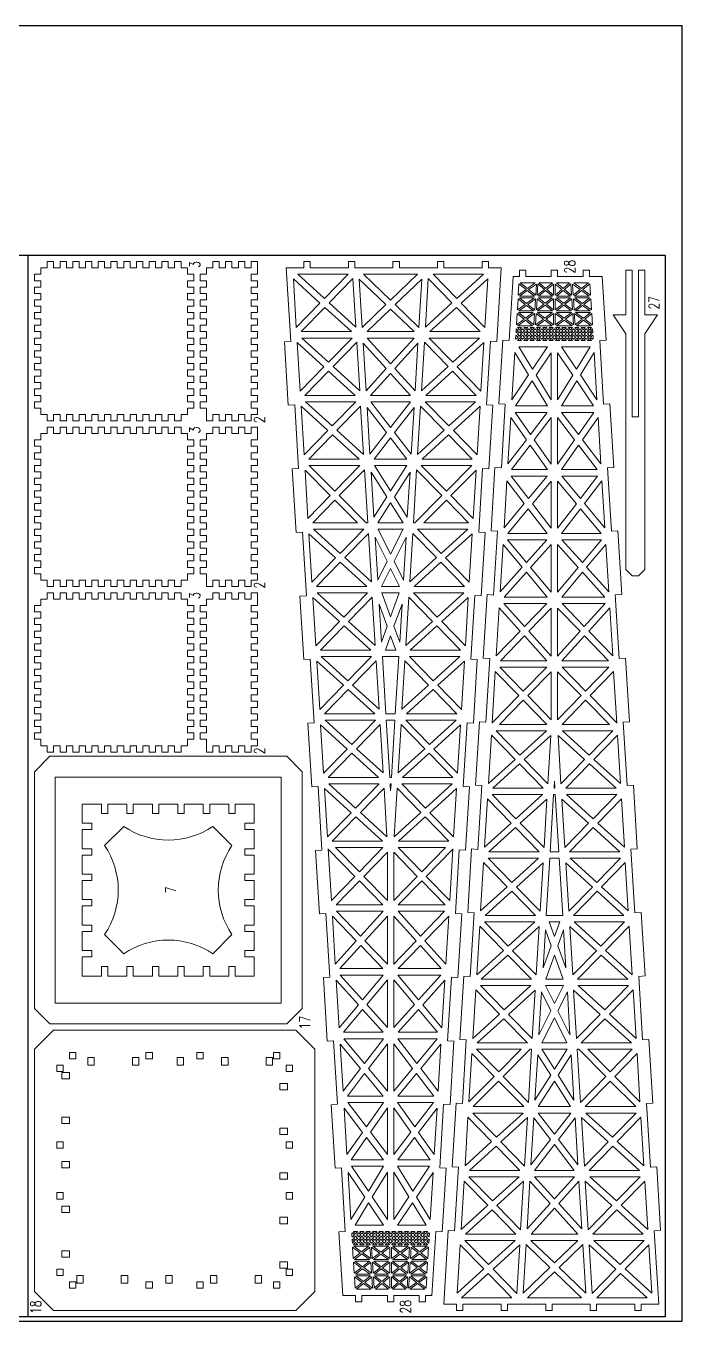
# Model space of a CAD drawing. Header units: millimetres. Extents: x 6136 to 7046, y 243 to 853.
# Drawn here: x 6737 to 7046, y 243 to 853 of the extents above; entities that cross this region are included whole.
import ezdxf
from ezdxf.enums import TextEntityAlignment as Align

# ---------------------------------------------------------------- set-up
doc = ezdxf.new("R2010")
doc.units = ezdxf.units.MM
doc.header["$LTSCALE"] = 0.5
doc.layers.get('0').update_dxf_attribs({"color": 255})
doc.layers.add('0 @ 1', color=255, linetype='Continuous')
doc.styles.add('Annotative', font='romans.shx', dxfattribs={"width": 0.75})

# ---------------------------------------------------------------- blocks, each defined once
blk = doc.blocks.new('A$C10654BEF')
at = {"color": 1, "linetype": 'Continuous', "lineweight": 15}
blk.add_lwpolyline([(76.5, 60), (81, 60), (81, 69), (76.5, 69), (76.5, 72), (81, 72), (81, 81), (72, 81), (72, 76.5), (69, 76.5), (69, 81), (60, 81), (60, 76.5), (57, 76.5), (57, 81), (48, 81), (48, 76.5), (45, 76.5), (45, 81), (36, 81), (36, 76.5), (33, 76.5), (33, 81), (24, 81), (24, 76.5), (21, 76.5), (21, 81), (12, 81), (12, 76.5), (9, 76.5), (9, 81), (0, 81), (0, 72), (4.5, 72), (4.5, 69), (0, 69), (0, 60), (4.5, 60), (4.5, 57), (0, 57), (0, 48), (4.5, 48), (4.5, 45), (0, 45), (0, 36), (4.5, 36), (4.5, 33), (0, 33), (0, 24), (4.5, 24), (4.5, 21), (0, 21), (0, 12), (4.5, 12), (4.5, 9), (0, 9), (0, 0), (9, 0), (9, 4.5), (12, 4.5), (12, 0), (21, 0), (21, 4.5), (24, 4.5), (24, 0), (33, 0), (33, 4.5), (36, 4.5), (36, 0), (45, 0), (45, 4.5), (48, 4.5), (48, 0), (57, 0), (57, 4.5), (60, 4.5), (60, 0), (69, 0), (69, 4.5), (72, 4.5), (72, 0), (81, 0), (81, 9), (76.5, 9), (76.5, 12), (81, 12), (81, 21), (76.5, 21), (76.5, 24), (81, 24), (81, 33), (76.5, 33), (76.5, 36), (81, 36), (81, 45), (76.5, 45), (76.5, 48), (81, 48), (81, 57), (76.5, 57)], close=True, dxfattribs=at)
blk.add_lwpolyline([(61.5, 10.5, 0.306263), (19.5, 10.5), (10.5, 19.5, 0.306263), (10.5, 61.5), (19.5, 70.5, 0.306263), (61.5, 70.5), (70.5, 61.5, 0.306263), (70.5, 19.5)], format="xyb", close=True, dxfattribs=at)
blk = doc.blocks.new('A$C217A693C')
at = {"color": 1, "linetype": 'Continuous', "lineweight": 15}
for points in [[(118.76, 126), (7.24, 126), (0, 118.76), (0, 7.24), (7.24, 0), (118.76, 0), (126, 7.24), (126, 118.76)], [(116.21, 9.79), (116.21, 116.21), (9.79, 116.21), (9.79, 9.79)]]:
    blk.add_lwpolyline(points, close=True, dxfattribs=at)
blk = doc.blocks.new('A$C47DD3CA2')
at = {"color": 1, "linetype": 'Continuous', "lineweight": 15}
for points in [[(9, 132), (0, 123), (0, 9), (9, 0), (123, 0), (132, 9), (132, 123), (123, 132)], [(19.5, 118.5), (16.5, 118.5), (16.5, 121.5), (19.5, 121.5)], [(25.12, 119.21), (25.12, 115.46), (28.12, 115.46), (28.12, 119.21)], [(46.12, 119.21), (46.12, 115.46), (49.12, 115.46), (49.12, 119.21)], [(55.5, 118.5), (55.5, 121.5), (52.5, 121.5), (52.5, 118.5)], [(67.12, 119.21), (67.12, 115.46), (70.12, 115.46), (70.12, 119.21)], [(79.5, 118.5), (76.5, 118.5), (76.5, 121.5), (79.5, 121.5)], [(88.12, 119.21), (88.12, 115.46), (91.12, 115.46), (91.12, 119.21)], [(109.12, 119.21), (109.12, 115.46), (112.12, 115.46), (112.12, 119.21)], [(115.5, 118.5), (112.5, 118.5), (112.5, 121.5), (115.5, 121.5)], [(13.5, 115.5), (13.5, 112.5), (10.5, 112.5), (10.5, 115.5)], [(12.79, 109.12), (16.54, 109.12), (16.54, 112.12), (12.79, 112.12)], [(118.5, 112.5), (118.5, 115.5), (121.5, 115.5), (121.5, 112.5)], [(119.21, 106.87), (115.46, 106.87), (115.46, 103.87), (119.21, 103.87)], [(12.79, 88.12), (16.54, 88.12), (16.54, 91.12), (12.79, 91.12)], [(119.21, 85.87), (115.46, 85.87), (115.46, 82.87), (119.21, 82.87)], [(13.5, 79.5), (13.5, 76.5), (10.5, 76.5), (10.5, 79.5)], [(118.5, 76.5), (121.5, 76.5), (121.5, 79.5), (118.5, 79.5)], [(12.79, 67.12), (16.54, 67.12), (16.54, 70.12), (12.79, 70.12)], [(119.21, 64.87), (115.46, 64.87), (115.46, 61.87), (119.21, 61.87)], [(13.5, 55.5), (10.5, 55.5), (10.5, 52.5), (13.5, 52.5)], [(118.5, 52.5), (118.5, 55.5), (121.5, 55.5), (121.5, 52.5)], [(12.79, 46.12), (16.54, 46.12), (16.54, 49.12), (12.79, 49.12)], [(119.21, 43.87), (115.46, 43.87), (115.46, 40.87), (119.21, 40.87)], [(12.79, 25.12), (16.54, 25.12), (16.54, 28.12), (12.79, 28.12)], [(13.5, 19.5), (13.5, 16.5), (10.5, 16.5), (10.5, 19.5)], [(119.21, 22.87), (115.46, 22.87), (115.46, 19.87), (119.21, 19.87)], [(118.5, 16.5), (118.5, 19.5), (121.5, 19.5), (121.5, 16.5)], [(16.5, 13.5), (19.5, 13.5), (19.5, 10.5), (16.5, 10.5)], [(22.87, 12.79), (22.87, 16.54), (19.87, 16.54), (19.87, 12.79)], [(43.87, 12.79), (43.87, 16.54), (40.87, 16.54), (40.87, 12.79)], [(52.5, 13.5), (55.5, 13.5), (55.5, 10.5), (52.5, 10.5)], [(64.87, 12.79), (64.87, 16.54), (61.87, 16.54), (61.87, 12.79)], [(76.5, 13.5), (76.5, 10.5), (79.5, 10.5), (79.5, 13.5)], [(85.87, 12.79), (85.87, 16.54), (82.87, 16.54), (82.87, 12.79)], [(106.87, 12.79), (106.87, 16.54), (103.87, 16.54), (103.87, 12.79)], [(112.5, 13.5), (115.5, 13.5), (115.5, 10.5), (112.5, 10.5)]]:
    blk.add_lwpolyline(points, close=True, dxfattribs=at)
blk = doc.blocks.new('A$C184D42A5')
at = {"color": 1, "linetype": 'Continuous', "lineweight": 15}
for points in [[(30.79, 456.79), (27.79, 456.97), (25.96, 427.03), (28.95, 426.85), (27.12, 396.85), (24.12, 397.03), (22.29, 367.14), (25.29, 366.96), (23.45, 336.96), (20.46, 337.14), (18.63, 307.25), (21.62, 307.07), (19.78, 277.07), (16.79, 277.25), (14.96, 247.37), (17.95, 247.18), (16.12, 217.18), (13.12, 217.37), (11.29, 187.48), (14.29, 187.29), (12.45, 157.29), (9.46, 157.48), (7.63, 127.59), (10.62, 127.41), (8.79, 97.41), (5.79, 97.59), (3.96, 67.7), (6.96, 67.52), (5.12, 37.52), (2.12, 37.7), (0, 3), (6, 3), (6, 0), (9, 0), (9, 3), (27, 3), (27, 0), (30, 0), (30, 3), (48, 3), (48, 0), (51, 0), (51, 3), (69, 3), (69, 0), (72, 0), (72, 3), (90, 3), (90, 0), (93, 0), (93, 3), (101.24, 3), (99.13, 37.57), (102.12, 37.76), (100.29, 67.7), (97.29, 67.52), (95.46, 97.46), (98.46, 97.65), (96.62, 127.59), (93.63, 127.41), (91.8, 157.35), (94.79, 157.53), (92.96, 187.48), (89.96, 187.29), (88.13, 217.24), (91.12, 217.42), (89.29, 247.37), (86.3, 247.18), (84.46, 277.13), (87.46, 277.31), (85.62, 307.25), (82.63, 307.07), (80.8, 337.01), (83.79, 337.2), (81.96, 367.14), (78.96, 366.96), (77.13, 396.9), (80.12, 397.08), (78.29, 427.03), (75.3, 426.85), (73.46, 456.79), (76.46, 456.97), (74.62, 486.92), (68.63, 486.92), (68.63, 489.92), (65.63, 489.92), (65.63, 486.92), (53.63, 486.92), (53.63, 489.92), (50.63, 489.92), (50.63, 486.92), (38.63, 486.92), (38.63, 489.92), (35.63, 489.92), (35.63, 486.92), (32.63, 486.92)], [(35.1, 478.18), (35.42, 483.46), (38.74, 480.82)], [(43, 483.92), (39.37, 481.28), (36.05, 483.92)], [(43.61, 483.43), (43.29, 478.15), (39.98, 480.79)], [(44.04, 478.2), (44.36, 483.45), (47.39, 480.89)], [(51.15, 483.92), (47.98, 481.37), (44.97, 483.92)], [(51.75, 483.44), (51.75, 478.19), (48.57, 480.88)], [(52.5, 478.19), (52.5, 483.44), (55.68, 480.88)], [(59.28, 483.92), (53.1, 483.92), (56.27, 481.37)], [(59.89, 483.45), (60.21, 478.2), (56.86, 480.89)], [(60.96, 478.15), (60.64, 483.43), (64.27, 480.79)], [(68.2, 483.92), (64.88, 481.28), (61.25, 483.92)], [(68.83, 483.46), (69.15, 478.18), (65.51, 480.82)], [(34.67, 471.21), (35, 476.49), (38.31, 473.85)], [(38.94, 474.31), (35.63, 476.95), (42.58, 476.95)], [(39.35, 480.34), (42.66, 477.7), (35.71, 477.7)], [(43.18, 476.46), (42.86, 471.19), (39.55, 473.82)], [(43.62, 471.22), (43.94, 476.49), (47.16, 473.92)], [(47.77, 474.39), (44.57, 476.95), (51.13, 476.95)], [(47.97, 480.4), (51.17, 477.7), (44.61, 477.7)], [(51.75, 476.48), (51.75, 471.21), (48.37, 473.9)], [(52.5, 471.21), (52.5, 476.48), (55.88, 473.9)], [(56.28, 480.4), (59.64, 477.7), (53.08, 477.7)], [(56.48, 474.39), (53.12, 476.95), (59.68, 476.95)], [(60.31, 476.49), (60.63, 471.22), (57.09, 473.92)], [(61.39, 471.19), (61.07, 476.46), (64.7, 473.82)], [(64.9, 480.34), (68.54, 477.7), (61.59, 477.7)], [(65.31, 474.31), (61.67, 476.95), (68.62, 476.95)], [(69.25, 476.49), (69.58, 471.21), (65.94, 473.85)], [(38.51, 467.34), (35.2, 469.98), (42.15, 469.98)], [(38.92, 473.37), (42.23, 470.73), (35.28, 470.73)], [(47.56, 467.41), (44.16, 469.98), (51.11, 469.98)], [(47.76, 473.44), (51.15, 470.73), (44.2, 470.73)], [(56.49, 473.44), (60.05, 470.73), (53.1, 470.73)], [(56.69, 467.41), (53.14, 469.98), (60.09, 469.98)], [(65.33, 473.37), (68.97, 470.73), (62.02, 470.73)], [(65.74, 467.34), (62.1, 469.98), (69.05, 469.98)], [(34.25, 464.24), (34.57, 469.52), (37.88, 466.88)], [(38.49, 466.4), (41.8, 463.76), (34.86, 463.76)], [(42.76, 469.49), (42.43, 464.22), (39.12, 466.85)], [(43.19, 464.24), (43.51, 469.53), (46.92, 466.95)], [(47.55, 466.47), (51.13, 463.76), (43.8, 463.76)], [(51.75, 469.52), (51.75, 464.23), (48.18, 466.93)], [(52.5, 464.23), (52.5, 469.52), (56.07, 466.93)], [(56.7, 466.47), (60.45, 463.76), (53.12, 463.76)], [(60.74, 469.53), (61.06, 464.24), (57.33, 466.95)], [(61.82, 464.22), (61.49, 469.49), (65.13, 466.85)], [(65.76, 466.4), (69.39, 463.76), (62.45, 463.76)], [(69.68, 469.52), (70, 464.24), (66.37, 466.88)], [(33.85, 457.71), (33.94, 459.18), (34.12, 459.37), (35.09, 458.4), (34.12, 457.43)], [(34.02, 460.53), (34.13, 462.36), (35.09, 461.4), (34.12, 460.43)], [(34.66, 462.9), (34.76, 463.01), (36.49, 463.01), (36.59, 462.9), (35.62, 461.93)], [(34.66, 459.9), (35.62, 460.87), (36.59, 459.9), (35.62, 458.93)], [(34.76, 456.79), (34.66, 456.9), (35.62, 457.87), (36.59, 456.9), (36.49, 456.79)], [(36.16, 461.4), (37.12, 462.37), (38.09, 461.4), (37.12, 460.43)], [(36.16, 458.4), (37.12, 459.37), (38.09, 458.4), (37.12, 457.43)], [(37.66, 462.9), (37.76, 463.01), (39.49, 463.01), (39.59, 462.9), (38.62, 461.93)], [(37.66, 459.9), (38.62, 460.87), (39.59, 459.9), (38.62, 458.93)], [(37.76, 456.79), (37.66, 456.9), (38.62, 457.87), (39.59, 456.9), (39.49, 456.79)], [(39.16, 461.4), (40.12, 462.37), (41.09, 461.4), (40.12, 460.43)], [(39.16, 458.4), (40.12, 459.37), (41.09, 458.4), (40.12, 457.43)], [(40.66, 462.9), (40.76, 463.01), (42.49, 463.01), (42.59, 462.9), (41.62, 461.93)], [(40.66, 459.9), (41.62, 460.87), (42.59, 459.9), (41.62, 458.93)], [(40.76, 456.79), (40.66, 456.9), (41.62, 457.87), (42.59, 456.9), (42.49, 456.79)], [(42.16, 461.4), (43.12, 462.37), (44.09, 461.4), (43.12, 460.43)], [(42.16, 458.4), (43.12, 459.37), (44.09, 458.4), (43.12, 457.43)], [(43.66, 462.9), (43.76, 463.01), (45.49, 463.01), (45.59, 462.9), (44.62, 461.93)], [(43.66, 459.9), (44.62, 460.87), (45.59, 459.9), (44.62, 458.93)], [(43.76, 456.79), (43.66, 456.9), (44.62, 457.87), (45.59, 456.9), (45.49, 456.79)], [(45.16, 461.4), (46.12, 462.37), (47.09, 461.4), (46.12, 460.43)], [(45.16, 458.4), (46.12, 459.37), (47.09, 458.4), (46.12, 457.43)], [(46.66, 462.9), (46.76, 463.01), (48.49, 463.01), (48.59, 462.9), (47.62, 461.93)], [(46.66, 459.9), (47.62, 460.87), (48.59, 459.9), (47.62, 458.93)], [(46.76, 456.79), (46.66, 456.9), (47.62, 457.87), (48.59, 456.9), (48.49, 456.79)], [(48.16, 461.4), (49.12, 462.37), (50.09, 461.4), (49.12, 460.43)], [(48.16, 458.4), (49.12, 459.37), (50.09, 458.4), (49.12, 457.43)], [(51.59, 462.9), (50.62, 461.93), (49.66, 462.9), (49.76, 463.01), (51.49, 463.01)], [(49.66, 459.9), (50.62, 460.87), (51.59, 459.9), (50.62, 458.93)], [(49.76, 456.79), (49.66, 456.9), (50.62, 457.87), (51.59, 456.9), (51.49, 456.79)], [(53.09, 461.4), (52.12, 460.43), (51.16, 461.4), (52.12, 462.37)], [(51.16, 458.4), (52.12, 459.37), (53.09, 458.4), (52.12, 457.43)], [(54.59, 462.9), (53.62, 461.93), (52.66, 462.9), (52.76, 463.01), (54.49, 463.01)], [(53.62, 460.87), (54.59, 459.9), (53.62, 458.93), (52.66, 459.9)], [(52.76, 456.79), (52.66, 456.9), (53.62, 457.87), (54.59, 456.9), (54.49, 456.79)], [(55.12, 462.37), (56.09, 461.4), (55.12, 460.43), (54.16, 461.4)], [(55.12, 459.37), (56.09, 458.4), (55.12, 457.43), (54.16, 458.4)], [(57.59, 462.9), (56.62, 461.93), (55.66, 462.9), (55.76, 463.01), (57.49, 463.01)], [(56.62, 460.87), (57.59, 459.9), (56.62, 458.93), (55.66, 459.9)], [(57.59, 456.9), (57.49, 456.79), (55.76, 456.79), (55.66, 456.9), (56.62, 457.87)], [(58.12, 462.37), (59.09, 461.4), (58.12, 460.43), (57.16, 461.4)], [(58.12, 459.37), (59.09, 458.4), (58.12, 457.43), (57.16, 458.4)], [(60.59, 462.9), (59.62, 461.93), (58.66, 462.9), (58.76, 463.01), (60.49, 463.01)], [(59.62, 460.87), (60.59, 459.9), (59.62, 458.93), (58.66, 459.9)], [(60.59, 456.9), (60.49, 456.79), (58.76, 456.79), (58.66, 456.9), (59.62, 457.87)], [(61.12, 462.37), (62.09, 461.4), (61.12, 460.43), (60.16, 461.4)], [(61.12, 459.37), (62.09, 458.4), (61.12, 457.43), (60.16, 458.4)], [(63.59, 462.9), (62.62, 461.93), (61.66, 462.9), (61.76, 463.01), (63.49, 463.01)], [(62.62, 460.87), (63.59, 459.9), (62.62, 458.93), (61.66, 459.9)], [(63.59, 456.9), (63.49, 456.79), (61.76, 456.79), (61.66, 456.9), (62.62, 457.87)], [(64.12, 462.37), (65.09, 461.4), (64.12, 460.43), (63.16, 461.4)], [(64.12, 459.37), (65.09, 458.4), (64.12, 457.43), (63.16, 458.4)], [(66.59, 462.9), (65.62, 461.93), (64.66, 462.9), (64.76, 463.01), (66.49, 463.01)], [(65.62, 460.87), (66.59, 459.9), (65.62, 458.93), (64.66, 459.9)], [(66.59, 456.9), (66.49, 456.79), (64.76, 456.79), (64.66, 456.9), (65.62, 457.87)], [(67.12, 462.37), (68.09, 461.4), (67.12, 460.43), (66.16, 461.4)], [(67.12, 459.37), (68.09, 458.4), (67.12, 457.43), (66.16, 458.4)], [(69.59, 462.9), (68.62, 461.93), (67.66, 462.9), (67.76, 463.01), (69.49, 463.01)], [(68.62, 460.87), (69.59, 459.9), (68.62, 458.93), (67.66, 459.9)], [(69.59, 456.9), (69.49, 456.79), (67.76, 456.79), (67.66, 456.9), (68.62, 457.87)], [(69.16, 461.4), (70.12, 462.36), (70.23, 460.53), (70.12, 460.43)], [(70.31, 459.18), (70.4, 457.71), (70.12, 457.43), (69.16, 458.4), (70.12, 459.37)], [(48.82, 453.79), (35.37, 453.79), (41.77, 443.33)], [(55.43, 453.79), (62.48, 443.33), (68.88, 453.79)], [(33.45, 451.18), (39.93, 440.59), (32.09, 428.95)], [(50.62, 428.87), (43.49, 440.52), (50.62, 451.1)], [(60.76, 440.52), (53.62, 451.1), (53.62, 428.87)], [(64.32, 440.59), (72.16, 428.95), (70.8, 451.18)], [(48.87, 426), (33.72, 426), (41.65, 437.78)], [(70.53, 426), (62.6, 437.78), (55.38, 426)], [(40.83, 412.61), (33.55, 423), (48.74, 423)], [(63.42, 412.61), (70.7, 423), (55.51, 423)], [(30.24, 398.69), (31.58, 420.59), (38.92, 410.1)], [(50.62, 398.62), (50.62, 420.52), (42.64, 410.03)], [(53.62, 398.62), (61.61, 410.03), (53.62, 420.52)], [(72.67, 420.59), (65.33, 410.1), (74.01, 398.69)], [(31.96, 396), (40.73, 407.52), (48.79, 396)], [(63.52, 407.52), (55.46, 396), (72.29, 396)], [(29.75, 390.72), (37.94, 380.05), (28.39, 368.54)], [(39.9, 382.42), (31.78, 393), (48.68, 393)], [(50.62, 368.46), (41.78, 379.98), (50.62, 390.65)], [(62.47, 379.98), (53.62, 390.65), (53.62, 368.46)], [(55.57, 393), (64.35, 382.42), (72.47, 393)], [(66.31, 380.05), (75.86, 368.54), (74.5, 390.72)], [(48.73, 366), (30.18, 366), (39.81, 377.61)], [(74.07, 366), (64.44, 377.61), (55.52, 366)], [(26.54, 338.41), (27.92, 360.82), (36.95, 350.01)], [(38.98, 352.27), (30.01, 363), (48.61, 363)], [(50.62, 360.75), (50.62, 338.34), (40.92, 349.94)], [(53.62, 338.34), (63.33, 349.94), (53.62, 360.75)], [(65.27, 352.27), (74.24, 363), (55.64, 363)], [(76.33, 360.82), (67.3, 350.01), (77.71, 338.41)], [(28.41, 336), (38.9, 347.69), (48.67, 336)], [(65.35, 347.69), (55.58, 336), (75.84, 336)], [(26.09, 330.91), (35.97, 319.98), (24.7, 308.31)], [(38.06, 322.14), (28.24, 333), (48.54, 333)], [(50.62, 308.24), (40.07, 319.91), (50.62, 330.84)], [(64.18, 319.91), (53.62, 330.84), (53.62, 308.24)], [(66.19, 322.14), (55.71, 333), (76.01, 333)], [(68.28, 319.98), (79.55, 308.31), (78.16, 330.91)], [(48.6, 306), (26.65, 306), (37.98, 317.75)], [(77.6, 306), (66.27, 317.75), (55.65, 306)], [(22.76, 276.64), (24.25, 300.98), (35.34, 289.57), (22.9, 276.89)], [(37.44, 291.71), (26.47, 303), (48.52, 303)], [(50.62, 278.15), (50.62, 300.86), (39.53, 289.56)], [(53.62, 278.15), (64.72, 289.56), (53.62, 300.86)], [(66.81, 291.71), (77.78, 303), (55.73, 303)], [(80, 300.98), (68.91, 289.57), (81.35, 276.89), (81.49, 276.64)], [(26.22, 276), (37.43, 287.42), (48.53, 276)], [(66.82, 287.42), (55.72, 276), (78.03, 276)], [(22.42, 270.98), (33.57, 259.56), (21.02, 248.15)], [(35.79, 261.58), (24.64, 273), (48.34, 273)], [(49.04, 248.02), (37.89, 259.44), (50.44, 270.85)], [(66.36, 259.44), (53.81, 270.85), (55.21, 248.02)], [(68.46, 261.58), (55.91, 273), (79.61, 273)], [(70.68, 259.56), (83.23, 248.15), (81.83, 270.98)], [(46.82, 246), (23.12, 246), (35.67, 257.42)], [(81.13, 246), (68.58, 257.42), (57.43, 246)], [(52.33, 246), (52.12, 249.29), (51.92, 246)], [(19.18, 218.15), (20.58, 240.98), (31.73, 229.56)], [(33.95, 231.58), (22.8, 243), (46.51, 243)], [(48.6, 240.85), (47.21, 218.02), (36.05, 229.44)], [(51.74, 243), (52.51, 243), (54.16, 216), (50.09, 216)], [(57.04, 218.02), (68.2, 229.44), (55.65, 240.85)], [(70.3, 231.58), (81.45, 243), (57.74, 243)], [(83.67, 240.98), (72.52, 229.56), (85.07, 218.15)], [(21.28, 216), (33.83, 227.42), (44.98, 216)], [(70.42, 227.42), (59.27, 216), (82.97, 216)], [(18.74, 210.98), (29.9, 199.56), (17.35, 188.15)], [(32.12, 201.58), (20.96, 213), (44.67, 213)], [(45.37, 188.02), (34.22, 199.44), (46.77, 210.85)], [(49.9, 213), (54.35, 213), (56, 186), (48.25, 186)], [(70.03, 199.44), (57.48, 210.85), (58.88, 188.02)], [(72.13, 201.58), (59.58, 213), (83.29, 213)], [(74.35, 199.56), (86.9, 188.15), (85.51, 210.98)], [(43.15, 186), (19.44, 186), (31.99, 197.42)], [(84.81, 186), (72.26, 197.42), (61.1, 186)], [(15.51, 158.15), (16.91, 180.98), (28.06, 169.56)], [(30.28, 171.58), (19.13, 183), (42.83, 183)], [(44.93, 180.85), (43.53, 158.02), (32.38, 169.44)], [(50.53, 171.78), (46.74, 161.31), (47.84, 179.23)], [(52.12, 176.19), (49.66, 183), (54.59, 183)], [(56.41, 179.23), (53.72, 171.78), (57.51, 161.31)], [(60.72, 158.02), (71.87, 169.44), (59.32, 180.85)], [(73.97, 171.58), (85.12, 183), (61.42, 183)], [(87.34, 180.98), (76.19, 169.56), (88.74, 158.15)], [(17.61, 156), (30.16, 167.42), (41.31, 156)], [(52.12, 167.38), (48.01, 156), (56.24, 156)], [(74.09, 167.42), (62.94, 156), (86.64, 156)], [(28.44, 141.58), (17.29, 153), (41, 153)], [(52.12, 144.53), (47.91, 153), (56.34, 153)], [(75.81, 141.58), (63.25, 153), (86.96, 153)], [(15.07, 150.98), (26.22, 139.56), (13.67, 128.15)], [(41.7, 128.02), (30.54, 139.44), (43.09, 150.85)], [(44.81, 129.84), (46.05, 150), (50.45, 141.16)], [(53.8, 141.16), (59.44, 129.84), (58.2, 150)], [(73.71, 139.44), (61.16, 150.85), (62.55, 128.02)], [(78.03, 139.56), (90.58, 128.15), (89.18, 150.98)], [(39.46, 126), (15.77, 126), (28.32, 137.42), (39.47, 126.01)], [(46.25, 126), (52.12, 137.79), (58, 126)], [(88.48, 126), (75.93, 137.42), (64.78, 126.01), (64.79, 126)], [(25.86, 112.35), (15.45, 123), (36.47, 123)], [(27.96, 110.2), (40.7, 123), (41.39, 123), (39.86, 98.02)], [(52.12, 113.61), (46.17, 123), (58.08, 123)], [(76.29, 110.2), (64.39, 98.02), (62.86, 123), (63.55, 123)], [(78.39, 112.35), (88.8, 123), (67.78, 123)], [(11.84, 98.27), (13.23, 120.98), (23.75, 110.22)], [(50.35, 110.8), (42.93, 99.1), (44.24, 120.45)], [(60.01, 120.45), (53.9, 110.8), (61.32, 99.1)], [(91.02, 120.98), (80.5, 110.22), (92.41, 98.27)], [(13.82, 96), (25.84, 108.07), (37.64, 96)], [(52.12, 108), (44.52, 96), (59.73, 96)], [(78.41, 108.07), (66.61, 96), (90.43, 96)], [(24.77, 81.58), (13.62, 93), (37.32, 93)], [(52.12, 83.03), (44.45, 93), (59.8, 93)], [(79.48, 81.58), (66.93, 93), (90.63, 93)], [(11.4, 90.98), (22.55, 79.56), (10, 68.15)], [(38.02, 68.02), (26.87, 79.44), (39.42, 90.85)], [(41.07, 68.67), (42.42, 90.72), (50.23, 80.57)], [(54.02, 80.57), (63.18, 68.67), (61.83, 90.72)], [(77.38, 79.44), (64.83, 90.85), (66.23, 68.02)], [(81.7, 79.56), (94.25, 68.15), (92.85, 90.98)], [(35.8, 66), (12.1, 66), (24.65, 77.42)], [(42.8, 66), (52.12, 78.11), (61.45, 66)], [(92.15, 66), (79.6, 77.42), (68.45, 66)], [(22.93, 51.58), (11.78, 63), (35.49, 63)], [(52.12, 52.65), (42.74, 63), (61.51, 63)], [(81.32, 51.58), (92.47, 63), (68.76, 63)], [(8.16, 38.15), (9.56, 60.98), (20.71, 49.56)], [(37.58, 60.85), (36.19, 38.02), (25.03, 49.44)], [(50.1, 50.41), (39.21, 38.4), (40.59, 60.91)], [(63.66, 60.91), (54.15, 50.41), (65.04, 38.4)], [(68.06, 38.02), (79.22, 49.44), (66.67, 60.85)], [(94.69, 60.98), (83.54, 49.56), (96.09, 38.15)], [(10.26, 36), (22.81, 47.42), (33.97, 36)], [(52.12, 48.18), (41.09, 36), (63.16, 36)], [(81.44, 47.42), (70.28, 36), (93.99, 36)], [(7.72, 30.98), (6.33, 8.15), (18.88, 19.56)], [(21.1, 21.58), (9.94, 33), (33.65, 33)], [(34.35, 8.02), (23.2, 19.44), (35.75, 30.85)], [(37.37, 8.21), (38.76, 31.04), (49.96, 20.29)], [(52.12, 22.37), (41.05, 33), (63.2, 33)], [(54.29, 20.29), (66.88, 8.21), (65.49, 31.04)], [(81.05, 19.44), (68.5, 30.85), (69.9, 8.02)], [(70.6, 33), (83.15, 21.58), (94.31, 33)], [(85.37, 19.56), (97.92, 8.15), (96.53, 30.98)], [(32.13, 6), (8.42, 6), (20.98, 17.42)], [(39.4, 6), (52.12, 18.21), (64.85, 6)], [(95.83, 6), (83.27, 17.42), (72.12, 6)]]:
    blk.add_lwpolyline(points, close=True, dxfattribs=at)

msp = doc.modelspace()

# ---------------------------------------------------------------- linework, layer by layer
at = {"color": 6}
msp.add_line((6737.82, 245.48), (6737.82, 745.48), dxfattribs=at)
at = {"color": 2}
msp.add_lwpolyline([(6135.82, 243.48), (7045.82, 243.48), (7045.82, 853.48), (6135.82, 853.48)], close=True, dxfattribs=at)
at = {"color": 6}
msp.add_lwpolyline([(6137.82, 745.48), (7037.82, 745.48), (7037.82, 245.48), (6137.82, 245.48)], close=True, dxfattribs=at)
at = {"color": 1, "linetype": 'Continuous', "lineweight": 15}
for points in [[(6767.82, 670.48), (6770.82, 670.48), (6770.82, 667.48), (6773.82, 667.48), (6773.82, 670.48), (6776.82, 670.48), (6776.82, 667.48), (6779.82, 667.48), (6779.82, 670.48), (6782.82, 670.48), (6782.82, 667.48), (6785.82, 667.48), (6785.82, 670.48), (6788.82, 670.48), (6788.82, 667.48), (6791.82, 667.48), (6791.82, 670.48), (6794.82, 670.48), (6794.82, 667.48), (6797.82, 667.48), (6797.82, 670.48), (6800.82, 670.48), (6800.82, 667.48), (6803.82, 667.48), (6803.82, 670.48), (6806.82, 670.48), (6806.82, 667.48), (6809.82, 667.48), (6809.82, 670.48), (6812.82, 670.48), (6812.82, 673.48), (6815.82, 673.48), (6815.82, 676.48), (6812.82, 676.48), (6812.82, 679.48), (6815.82, 679.48), (6815.82, 682.48), (6812.82, 682.48), (6812.82, 685.48), (6815.82, 685.48), (6815.82, 688.48), (6812.82, 688.48), (6812.82, 691.48), (6815.82, 691.48), (6815.82, 694.48), (6812.82, 694.48), (6812.82, 697.48), (6815.82, 697.48), (6815.82, 700.48), (6812.82, 700.48), (6812.82, 703.48), (6815.82, 703.48), (6815.82, 706.48), (6812.82, 706.48), (6812.82, 709.48), (6815.82, 709.48), (6815.82, 712.48), (6812.82, 712.48), (6812.82, 715.48), (6815.82, 715.48), (6815.82, 718.48), (6812.82, 718.48), (6812.82, 721.48), (6815.82, 721.48), (6815.82, 724.48), (6812.82, 724.48), (6812.82, 727.48), (6815.82, 727.48), (6815.82, 730.48), (6812.82, 730.48), (6812.82, 733.48), (6815.82, 733.48), (6815.82, 736.48), (6812.82, 736.48), (6812.82, 739.48), (6809.82, 739.48), (6809.82, 742.48), (6806.82, 742.48), (6806.82, 739.48), (6803.82, 739.48), (6803.82, 742.48), (6800.82, 742.48), (6800.82, 739.48), (6797.82, 739.48), (6797.82, 742.48), (6794.82, 742.48), (6794.82, 739.48), (6791.82, 739.48), (6791.82, 742.48), (6788.82, 742.48), (6788.82, 739.48), (6785.82, 739.48), (6785.82, 742.48), (6782.82, 742.48), (6782.82, 739.48), (6779.82, 739.48), (6779.82, 742.48), (6776.82, 742.48), (6776.82, 739.48), (6773.82, 739.48), (6773.82, 742.48), (6770.82, 742.48), (6770.82, 739.48), (6767.82, 739.48), (6767.82, 742.48), (6764.82, 742.48), (6764.82, 739.48), (6761.82, 739.48), (6761.82, 742.48), (6758.82, 742.48), (6758.82, 739.48), (6755.82, 739.48), (6755.82, 742.48), (6752.82, 742.48), (6752.82, 739.48), (6749.82, 739.48), (6749.82, 742.48), (6746.82, 742.48), (6746.82, 739.48), (6743.82, 739.48), (6743.82, 736.48), (6740.82, 736.48), (6740.82, 733.48), (6743.82, 733.48), (6743.82, 730.48), (6740.82, 730.48), (6740.82, 727.48), (6743.82, 727.48), (6743.82, 724.48), (6740.82, 724.48), (6740.82, 721.48), (6743.82, 721.48), (6743.82, 718.48), (6740.82, 718.48), (6740.82, 715.48), (6743.82, 715.48), (6743.82, 712.48), (6740.82, 712.48), (6740.82, 709.48), (6743.82, 709.48), (6743.82, 706.48), (6740.82, 706.48), (6740.82, 703.48), (6743.82, 703.48), (6743.82, 700.48), (6740.82, 700.48), (6740.82, 697.48), (6743.82, 697.48), (6743.82, 694.48), (6740.82, 694.48), (6740.82, 691.48), (6743.82, 691.48), (6743.82, 688.48), (6740.82, 688.48), (6740.82, 685.48), (6743.82, 685.48), (6743.82, 682.48), (6740.82, 682.48), (6740.82, 679.48), (6743.82, 679.48), (6743.82, 676.48), (6740.82, 676.48), (6740.82, 673.48), (6743.82, 673.48), (6743.82, 670.48), (6746.82, 670.48), (6746.82, 667.48), (6749.82, 667.48), (6749.82, 670.48), (6752.82, 670.48), (6752.82, 667.48), (6755.82, 667.48), (6755.82, 670.48), (6758.82, 670.48), (6758.82, 667.48), (6761.82, 667.48), (6761.82, 670.48), (6764.82, 670.48), (6764.82, 667.48), (6767.82, 667.48)], [(6842.82, 733.48), (6842.82, 736.48), (6845.82, 736.48), (6845.82, 742.48), (6842.82, 742.48), (6842.82, 739.48), (6839.82, 739.48), (6839.82, 742.48), (6836.82, 742.48), (6836.82, 739.48), (6833.82, 739.48), (6833.82, 742.48), (6830.82, 742.48), (6830.82, 739.48), (6827.82, 739.48), (6827.82, 742.48), (6824.82, 742.48), (6824.82, 739.48), (6821.82, 739.48), (6821.82, 736.48), (6818.82, 736.48), (6818.82, 733.48), (6821.82, 733.48), (6821.82, 730.48), (6818.82, 730.48), (6818.82, 727.48), (6821.82, 727.48), (6821.82, 724.48), (6818.82, 724.48), (6818.82, 721.48), (6821.82, 721.48), (6821.82, 718.48), (6818.82, 718.48), (6818.82, 715.48), (6821.82, 715.48), (6821.82, 712.48), (6818.82, 712.48), (6818.82, 709.48), (6821.82, 709.48), (6821.82, 706.48), (6818.82, 706.48), (6818.82, 703.48), (6821.82, 703.48), (6821.82, 700.48), (6818.82, 700.48), (6818.82, 697.48), (6821.82, 697.48), (6821.82, 694.48), (6818.82, 694.48), (6818.82, 691.48), (6821.82, 691.48), (6821.82, 688.48), (6818.82, 688.48), (6818.82, 685.48), (6821.82, 685.48), (6821.82, 682.48), (6818.82, 682.48), (6818.82, 679.48), (6821.82, 679.48), (6821.82, 676.48), (6818.82, 676.48), (6818.82, 673.48), (6821.82, 673.48), (6821.82, 667.48), (6824.82, 667.48), (6824.82, 670.48), (6827.82, 670.48), (6827.82, 667.48), (6830.82, 667.48), (6830.82, 670.48), (6833.82, 670.48), (6833.82, 667.48), (6836.82, 667.48), (6836.82, 670.48), (6839.82, 670.48), (6839.82, 667.48), (6842.82, 667.48), (6842.82, 670.48), (6845.82, 670.48), (6845.82, 673.48), (6842.82, 673.48), (6842.82, 676.48), (6845.82, 676.48), (6845.82, 679.48), (6842.82, 679.48), (6842.82, 682.48), (6845.82, 682.48), (6845.82, 685.48), (6842.82, 685.48), (6842.82, 688.48), (6845.82, 688.48), (6845.82, 691.48), (6842.82, 691.48), (6842.82, 694.48), (6845.82, 694.48), (6845.82, 697.48), (6842.82, 697.48), (6842.82, 700.48), (6845.82, 700.48), (6845.82, 703.48), (6842.82, 703.48), (6842.82, 706.48), (6845.82, 706.48), (6845.82, 709.48), (6842.82, 709.48), (6842.82, 712.48), (6845.82, 712.48), (6845.82, 715.48), (6842.82, 715.48), (6842.82, 718.48), (6845.82, 718.48), (6845.82, 721.48), (6842.82, 721.48), (6842.82, 724.48), (6845.82, 724.48), (6845.82, 727.48), (6842.82, 727.48), (6842.82, 730.48), (6845.82, 730.48), (6845.82, 733.48)], [(7028.3, 717.42), (7034.3, 717.42), (7028.3, 708.42), (7028.3, 597.42), (7025.3, 594.42), (7022.3, 594.42), (7019.3, 597.42), (7019.3, 708.42), (7013.3, 717.42), (7019.3, 717.42), (7019.3, 738.42), (7022.3, 738.42), (7022.3, 669.42), (7025.3, 669.42), (7025.3, 738.42), (7028.3, 738.42)], [(6767.82, 592.48), (6770.82, 592.48), (6770.82, 589.48), (6773.82, 589.48), (6773.82, 592.48), (6776.82, 592.48), (6776.82, 589.48), (6779.82, 589.48), (6779.82, 592.48), (6782.82, 592.48), (6782.82, 589.48), (6785.82, 589.48), (6785.82, 592.48), (6788.82, 592.48), (6788.82, 589.48), (6791.82, 589.48), (6791.82, 592.48), (6794.82, 592.48), (6794.82, 589.48), (6797.82, 589.48), (6797.82, 592.48), (6800.82, 592.48), (6800.82, 589.48), (6803.82, 589.48), (6803.82, 592.48), (6806.82, 592.48), (6806.82, 589.48), (6809.82, 589.48), (6809.82, 592.48), (6812.82, 592.48), (6812.82, 595.48), (6815.82, 595.48), (6815.82, 598.48), (6812.82, 598.48), (6812.82, 601.48), (6815.82, 601.48), (6815.82, 604.48), (6812.82, 604.48), (6812.82, 607.48), (6815.82, 607.48), (6815.82, 610.48), (6812.82, 610.48), (6812.82, 613.48), (6815.82, 613.48), (6815.82, 616.48), (6812.82, 616.48), (6812.82, 619.48), (6815.82, 619.48), (6815.82, 622.48), (6812.82, 622.48), (6812.82, 625.48), (6815.82, 625.48), (6815.82, 628.48), (6812.82, 628.48), (6812.82, 631.48), (6815.82, 631.48), (6815.82, 634.48), (6812.82, 634.48), (6812.82, 637.48), (6815.82, 637.48), (6815.82, 640.48), (6812.82, 640.48), (6812.82, 643.48), (6815.82, 643.48), (6815.82, 646.48), (6812.82, 646.48), (6812.82, 649.48), (6815.82, 649.48), (6815.82, 652.48), (6812.82, 652.48), (6812.82, 655.48), (6815.82, 655.48), (6815.82, 658.48), (6812.82, 658.48), (6812.82, 661.48), (6809.82, 661.48), (6809.82, 664.48), (6806.82, 664.48), (6806.82, 661.48), (6803.82, 661.48), (6803.82, 664.48), (6800.82, 664.48), (6800.82, 661.48), (6797.82, 661.48), (6797.82, 664.48), (6794.82, 664.48), (6794.82, 661.48), (6791.82, 661.48), (6791.82, 664.48), (6788.82, 664.48), (6788.82, 661.48), (6785.82, 661.48), (6785.82, 664.48), (6782.82, 664.48), (6782.82, 661.48), (6779.82, 661.48), (6779.82, 664.48), (6776.82, 664.48), (6776.82, 661.48), (6773.82, 661.48), (6773.82, 664.48), (6770.82, 664.48), (6770.82, 661.48), (6767.82, 661.48), (6767.82, 664.48), (6764.82, 664.48), (6764.82, 661.48), (6761.82, 661.48), (6761.82, 664.48), (6758.82, 664.48), (6758.82, 661.48), (6755.82, 661.48), (6755.82, 664.48), (6752.82, 664.48), (6752.82, 661.48), (6749.82, 661.48), (6749.82, 664.48), (6746.82, 664.48), (6746.82, 661.48), (6743.82, 661.48), (6743.82, 658.48), (6740.82, 658.48), (6740.82, 655.48), (6743.82, 655.48), (6743.82, 652.48), (6740.82, 652.48), (6740.82, 649.48), (6743.82, 649.48), (6743.82, 646.48), (6740.82, 646.48), (6740.82, 643.48), (6743.82, 643.48), (6743.82, 640.48), (6740.82, 640.48), (6740.82, 637.48), (6743.82, 637.48), (6743.82, 634.48), (6740.82, 634.48), (6740.82, 631.48), (6743.82, 631.48), (6743.82, 628.48), (6740.82, 628.48), (6740.82, 625.48), (6743.82, 625.48), (6743.82, 622.48), (6740.82, 622.48), (6740.82, 619.48), (6743.82, 619.48), (6743.82, 616.48), (6740.82, 616.48), (6740.82, 613.48), (6743.82, 613.48), (6743.82, 610.48), (6740.82, 610.48), (6740.82, 607.48), (6743.82, 607.48), (6743.82, 604.48), (6740.82, 604.48), (6740.82, 601.48), (6743.82, 601.48), (6743.82, 598.48), (6740.82, 598.48), (6740.82, 595.48), (6743.82, 595.48), (6743.82, 592.48), (6746.82, 592.48), (6746.82, 589.48), (6749.82, 589.48), (6749.82, 592.48), (6752.82, 592.48), (6752.82, 589.48), (6755.82, 589.48), (6755.82, 592.48), (6758.82, 592.48), (6758.82, 589.48), (6761.82, 589.48), (6761.82, 592.48), (6764.82, 592.48), (6764.82, 589.48), (6767.82, 589.48)], [(6842.82, 655.48), (6842.82, 658.48), (6845.82, 658.48), (6845.82, 664.48), (6842.82, 664.48), (6842.82, 661.48), (6839.82, 661.48), (6839.82, 664.48), (6836.82, 664.48), (6836.82, 661.48), (6833.82, 661.48), (6833.82, 664.48), (6830.82, 664.48), (6830.82, 661.48), (6827.82, 661.48), (6827.82, 664.48), (6824.82, 664.48), (6824.82, 661.48), (6821.82, 661.48), (6821.82, 658.48), (6818.82, 658.48), (6818.82, 655.48), (6821.82, 655.48), (6821.82, 652.48), (6818.82, 652.48), (6818.82, 649.48), (6821.82, 649.48), (6821.82, 646.48), (6818.82, 646.48), (6818.82, 643.48), (6821.82, 643.48), (6821.82, 640.48), (6818.82, 640.48), (6818.82, 637.48), (6821.82, 637.48), (6821.82, 634.48), (6818.82, 634.48), (6818.82, 631.48), (6821.82, 631.48), (6821.82, 628.48), (6818.82, 628.48), (6818.82, 625.48), (6821.82, 625.48), (6821.82, 622.48), (6818.82, 622.48), (6818.82, 619.48), (6821.82, 619.48), (6821.82, 616.48), (6818.82, 616.48), (6818.82, 613.48), (6821.82, 613.48), (6821.82, 610.48), (6818.82, 610.48), (6818.82, 607.48), (6821.82, 607.48), (6821.82, 604.48), (6818.82, 604.48), (6818.82, 601.48), (6821.82, 601.48), (6821.82, 598.48), (6818.82, 598.48), (6818.82, 595.48), (6821.82, 595.48), (6821.82, 589.48), (6824.82, 589.48), (6824.82, 592.48), (6827.82, 592.48), (6827.82, 589.48), (6830.82, 589.48), (6830.82, 592.48), (6833.82, 592.48), (6833.82, 589.48), (6836.82, 589.48), (6836.82, 592.48), (6839.82, 592.48), (6839.82, 589.48), (6842.82, 589.48), (6842.82, 592.48), (6845.82, 592.48), (6845.82, 595.48), (6842.82, 595.48), (6842.82, 598.48), (6845.82, 598.48), (6845.82, 601.48), (6842.82, 601.48), (6842.82, 604.48), (6845.82, 604.48), (6845.82, 607.48), (6842.82, 607.48), (6842.82, 610.48), (6845.82, 610.48), (6845.82, 613.48), (6842.82, 613.48), (6842.82, 616.48), (6845.82, 616.48), (6845.82, 619.48), (6842.82, 619.48), (6842.82, 622.48), (6845.82, 622.48), (6845.82, 625.48), (6842.82, 625.48), (6842.82, 628.48), (6845.82, 628.48), (6845.82, 631.48), (6842.82, 631.48), (6842.82, 634.48), (6845.82, 634.48), (6845.82, 637.48), (6842.82, 637.48), (6842.82, 640.48), (6845.82, 640.48), (6845.82, 643.48), (6842.82, 643.48), (6842.82, 646.48), (6845.82, 646.48), (6845.82, 649.48), (6842.82, 649.48), (6842.82, 652.48), (6845.82, 652.48), (6845.82, 655.48)], [(6767.82, 514.48), (6770.82, 514.48), (6770.82, 511.48), (6773.82, 511.48), (6773.82, 514.48), (6776.82, 514.48), (6776.82, 511.48), (6779.82, 511.48), (6779.82, 514.48), (6782.82, 514.48), (6782.82, 511.48), (6785.82, 511.48), (6785.82, 514.48), (6788.82, 514.48), (6788.82, 511.48), (6791.82, 511.48), (6791.82, 514.48), (6794.82, 514.48), (6794.82, 511.48), (6797.82, 511.48), (6797.82, 514.48), (6800.82, 514.48), (6800.82, 511.48), (6803.82, 511.48), (6803.82, 514.48), (6806.82, 514.48), (6806.82, 511.48), (6809.82, 511.48), (6809.82, 514.48), (6812.82, 514.48), (6812.82, 517.48), (6815.82, 517.48), (6815.82, 520.48), (6812.82, 520.48), (6812.82, 523.48), (6815.82, 523.48), (6815.82, 526.48), (6812.82, 526.48), (6812.82, 529.48), (6815.82, 529.48), (6815.82, 532.48), (6812.82, 532.48), (6812.82, 535.48), (6815.82, 535.48), (6815.82, 538.48), (6812.82, 538.48), (6812.82, 541.48), (6815.82, 541.48), (6815.82, 544.48), (6812.82, 544.48), (6812.82, 547.48), (6815.82, 547.48), (6815.82, 550.48), (6812.82, 550.48), (6812.82, 553.48), (6815.82, 553.48), (6815.82, 556.48), (6812.82, 556.48), (6812.82, 559.48), (6815.82, 559.48), (6815.82, 562.48), (6812.82, 562.48), (6812.82, 565.48), (6815.82, 565.48), (6815.82, 568.48), (6812.82, 568.48), (6812.82, 571.48), (6815.82, 571.48), (6815.82, 574.48), (6812.82, 574.48), (6812.82, 577.48), (6815.82, 577.48), (6815.82, 580.48), (6812.82, 580.48), (6812.82, 583.48), (6809.82, 583.48), (6809.82, 586.48), (6806.82, 586.48), (6806.82, 583.48), (6803.82, 583.48), (6803.82, 586.48), (6800.82, 586.48), (6800.82, 583.48), (6797.82, 583.48), (6797.82, 586.48), (6794.82, 586.48), (6794.82, 583.48), (6791.82, 583.48), (6791.82, 586.48), (6788.82, 586.48), (6788.82, 583.48), (6785.82, 583.48), (6785.82, 586.48), (6782.82, 586.48), (6782.82, 583.48), (6779.82, 583.48), (6779.82, 586.48), (6776.82, 586.48), (6776.82, 583.48), (6773.82, 583.48), (6773.82, 586.48), (6770.82, 586.48), (6770.82, 583.48), (6767.82, 583.48), (6767.82, 586.48), (6764.82, 586.48), (6764.82, 583.48), (6761.82, 583.48), (6761.82, 586.48), (6758.82, 586.48), (6758.82, 583.48), (6755.82, 583.48), (6755.82, 586.48), (6752.82, 586.48), (6752.82, 583.48), (6749.82, 583.48), (6749.82, 586.48), (6746.82, 586.48), (6746.82, 583.48), (6743.82, 583.48), (6743.82, 580.48), (6740.82, 580.48), (6740.82, 577.48), (6743.82, 577.48), (6743.82, 574.48), (6740.82, 574.48), (6740.82, 571.48), (6743.82, 571.48), (6743.82, 568.48), (6740.82, 568.48), (6740.82, 565.48), (6743.82, 565.48), (6743.82, 562.48), (6740.82, 562.48), (6740.82, 559.48), (6743.82, 559.48), (6743.82, 556.48), (6740.82, 556.48), (6740.82, 553.48), (6743.82, 553.48), (6743.82, 550.48), (6740.82, 550.48), (6740.82, 547.48), (6743.82, 547.48), (6743.82, 544.48), (6740.82, 544.48), (6740.82, 541.48), (6743.82, 541.48), (6743.82, 538.48), (6740.82, 538.48), (6740.82, 535.48), (6743.82, 535.48), (6743.82, 532.48), (6740.82, 532.48), (6740.82, 529.48), (6743.82, 529.48), (6743.82, 526.48), (6740.82, 526.48), (6740.82, 523.48), (6743.82, 523.48), (6743.82, 520.48), (6740.82, 520.48), (6740.82, 517.48), (6743.82, 517.48), (6743.82, 514.48), (6746.82, 514.48), (6746.82, 511.48), (6749.82, 511.48), (6749.82, 514.48), (6752.82, 514.48), (6752.82, 511.48), (6755.82, 511.48), (6755.82, 514.48), (6758.82, 514.48), (6758.82, 511.48), (6761.82, 511.48), (6761.82, 514.48), (6764.82, 514.48), (6764.82, 511.48), (6767.82, 511.48)], [(6842.82, 577.48), (6842.82, 580.48), (6845.82, 580.48), (6845.82, 586.48), (6842.82, 586.48), (6842.82, 583.48), (6839.82, 583.48), (6839.82, 586.48), (6836.82, 586.48), (6836.82, 583.48), (6833.82, 583.48), (6833.82, 586.48), (6830.82, 586.48), (6830.82, 583.48), (6827.82, 583.48), (6827.82, 586.48), (6824.82, 586.48), (6824.82, 583.48), (6821.82, 583.48), (6821.82, 580.48), (6818.82, 580.48), (6818.82, 577.48), (6821.82, 577.48), (6821.82, 574.48), (6818.82, 574.48), (6818.82, 571.48), (6821.82, 571.48), (6821.82, 568.48), (6818.82, 568.48), (6818.82, 565.48), (6821.82, 565.48), (6821.82, 562.48), (6818.82, 562.48), (6818.82, 559.48), (6821.82, 559.48), (6821.82, 556.48), (6818.82, 556.48), (6818.82, 553.48), (6821.82, 553.48), (6821.82, 550.48), (6818.82, 550.48), (6818.82, 547.48), (6821.82, 547.48), (6821.82, 544.48), (6818.82, 544.48), (6818.82, 541.48), (6821.82, 541.48), (6821.82, 538.48), (6818.82, 538.48), (6818.82, 535.48), (6821.82, 535.48), (6821.82, 532.48), (6818.82, 532.48), (6818.82, 529.48), (6821.82, 529.48), (6821.82, 526.48), (6818.82, 526.48), (6818.82, 523.48), (6821.82, 523.48), (6821.82, 520.48), (6818.82, 520.48), (6818.82, 517.48), (6821.82, 517.48), (6821.82, 511.48), (6824.82, 511.48), (6824.82, 514.48), (6827.82, 514.48), (6827.82, 511.48), (6830.82, 511.48), (6830.82, 514.48), (6833.82, 514.48), (6833.82, 511.48), (6836.82, 511.48), (6836.82, 514.48), (6839.82, 514.48), (6839.82, 511.48), (6842.82, 511.48), (6842.82, 514.48), (6845.82, 514.48), (6845.82, 517.48), (6842.82, 517.48), (6842.82, 520.48), (6845.82, 520.48), (6845.82, 523.48), (6842.82, 523.48), (6842.82, 526.48), (6845.82, 526.48), (6845.82, 529.48), (6842.82, 529.48), (6842.82, 532.48), (6845.82, 532.48), (6845.82, 535.48), (6842.82, 535.48), (6842.82, 538.48), (6845.82, 538.48), (6845.82, 541.48), (6842.82, 541.48), (6842.82, 544.48), (6845.82, 544.48), (6845.82, 547.48), (6842.82, 547.48), (6842.82, 550.48), (6845.82, 550.48), (6845.82, 553.48), (6842.82, 553.48), (6842.82, 556.48), (6845.82, 556.48), (6845.82, 559.48), (6842.82, 559.48), (6842.82, 562.48), (6845.82, 562.48), (6845.82, 565.48), (6842.82, 565.48), (6842.82, 568.48), (6845.82, 568.48), (6845.82, 571.48), (6842.82, 571.48), (6842.82, 574.48), (6845.82, 574.48), (6845.82, 577.48)]]:
    msp.add_lwpolyline(points, close=True, dxfattribs=at)

# ---------------------------------------------------------------- block references
for name, p, rotation in [('A$C184D42A5', (6960.64, 742.48), 180), ('A$C217A693C', (6866.82, 383.48), 90), ('A$C10654BEF', (6844.32, 405.98), 90), ('A$C47DD3CA2', (6872.82, 248.48), 90)]:
    msp.add_blockref(name, p, dxfattribs=dict(rotation=rotation))
msp.add_blockref('A$C184D42A5', (6933.57, 248.48))

# ---------------------------------------------------------------- texts
at = {"layer": '0 @ 1', "color": 3, "style": 'Annotative', "width": 0.75}
for s, p in [('3', (6816.33, 741.15)), ('28', (6992.9, 740.09)), ('27', (7032.59, 723.04)), ('2', (6846.72, 668.03)), ('3', (6816.33, 663.15)), ('3', (6816.33, 585.15)), ('2', (6846.72, 590.03)), ('2', (6846.72, 512.03)), ('7', (6804.94, 446.54)), ('17', (6868.15, 384.07)), ('18', (6741.4, 250.03)), ('28', (6915.56, 250.22))]:
    msp.add_text(s, height=5, rotation=90, dxfattribs=at).set_placement(p, align=Align.MIDDLE_CENTER)

doc.saveas('drawing.dxf')
